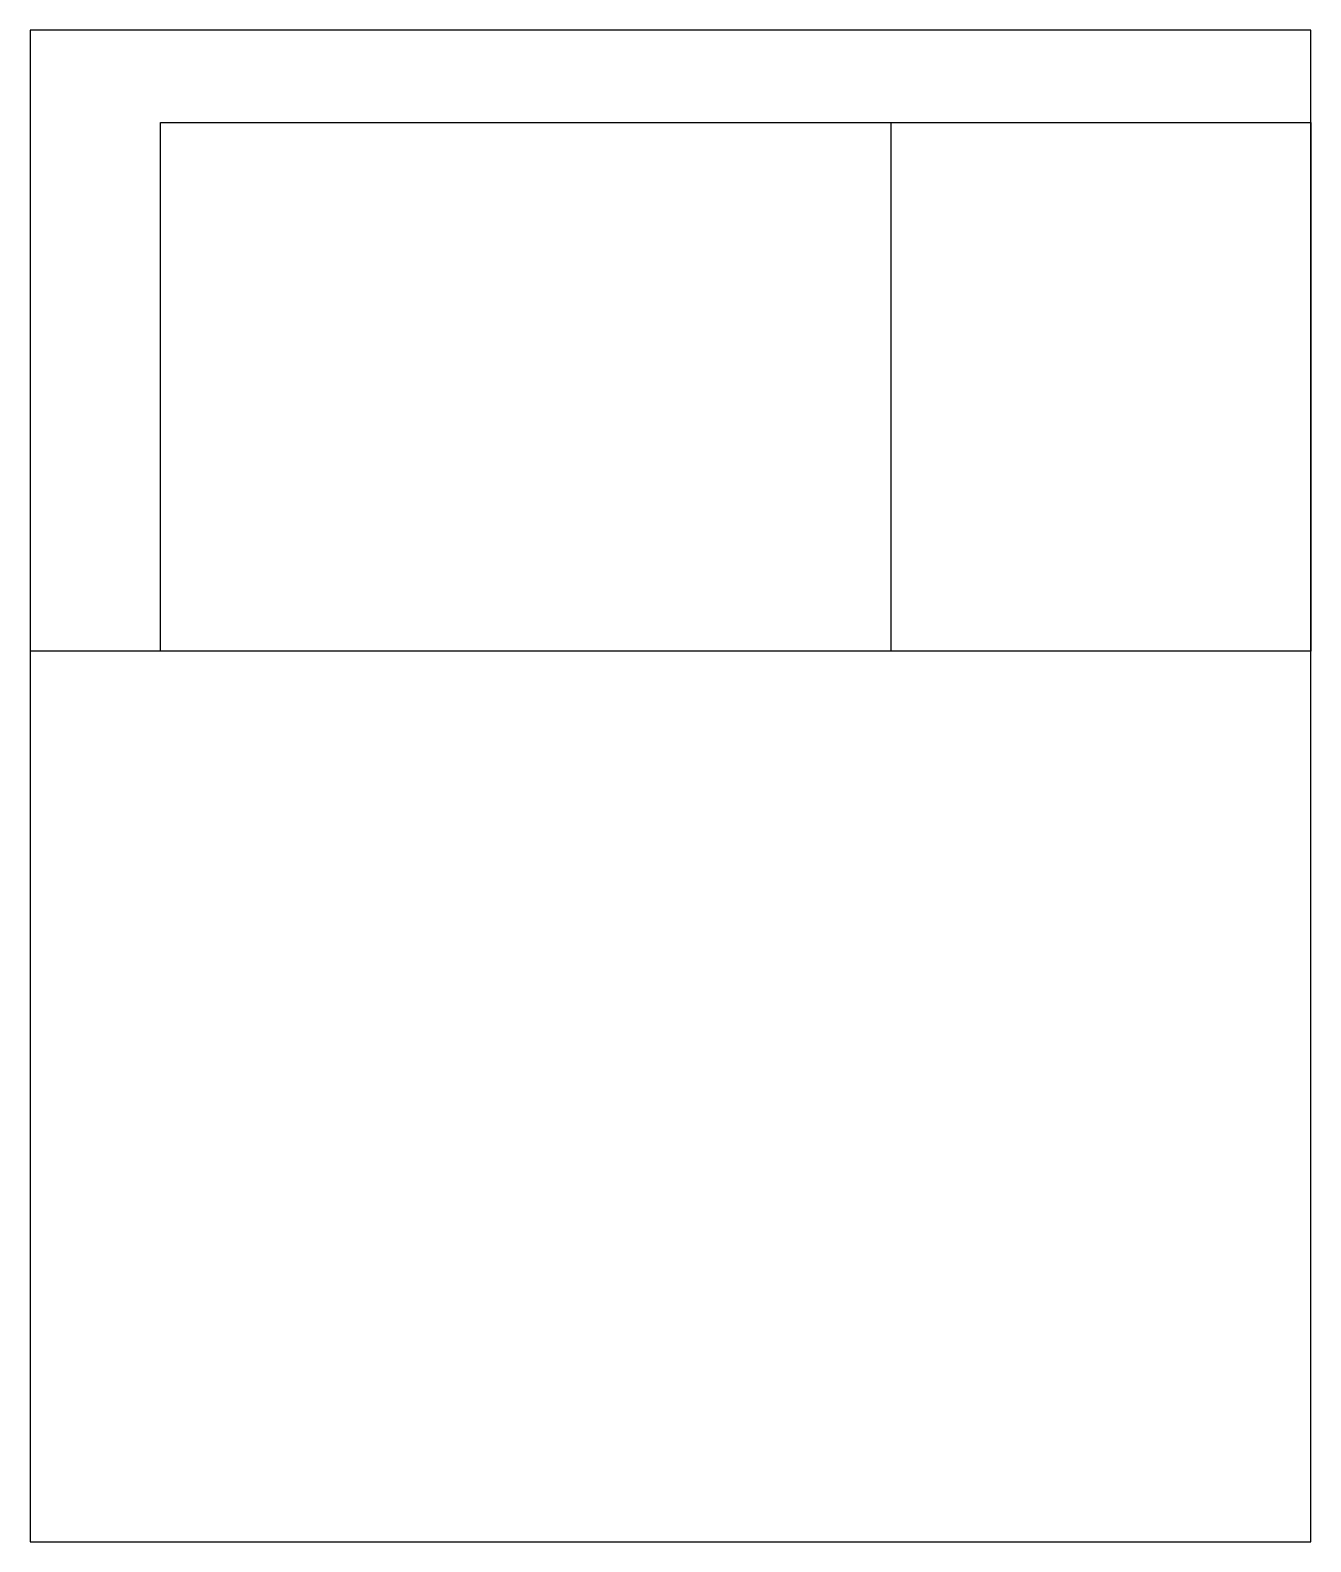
# Model space of a CAD drawing. Header units: millimetres. Extents: x -32 to -9, y 0 to 27.2.
import ezdxf

# ---------------------------------------------------------------- set-up
doc = ezdxf.new("R2010")
doc.units = ezdxf.units.MM
doc.layers.get('0').update_dxf_attribs({"linetype": 'CONTINUOUS'})

msp = doc.modelspace()

# ---------------------------------------------------------------- linework, layer by layer
for p, q in [((-16.54, 25.5), (-16.54, 16)), ((-29.66, 16), (-32, 16))]:
    msp.add_line(p, q)
for points in [[(-32, 0), (-9, 0), (-9, 27.16), (-32, 27.16)], [(-32, 27.16), (-32, 0), (-9, 0), (-9, 27.16)], [(-29.66, 16), (-29.66, 25.5), (-9, 25.5), (-9, 16)]]:
    msp.add_lwpolyline(points, close=True)

doc.saveas('drawing.dxf')
